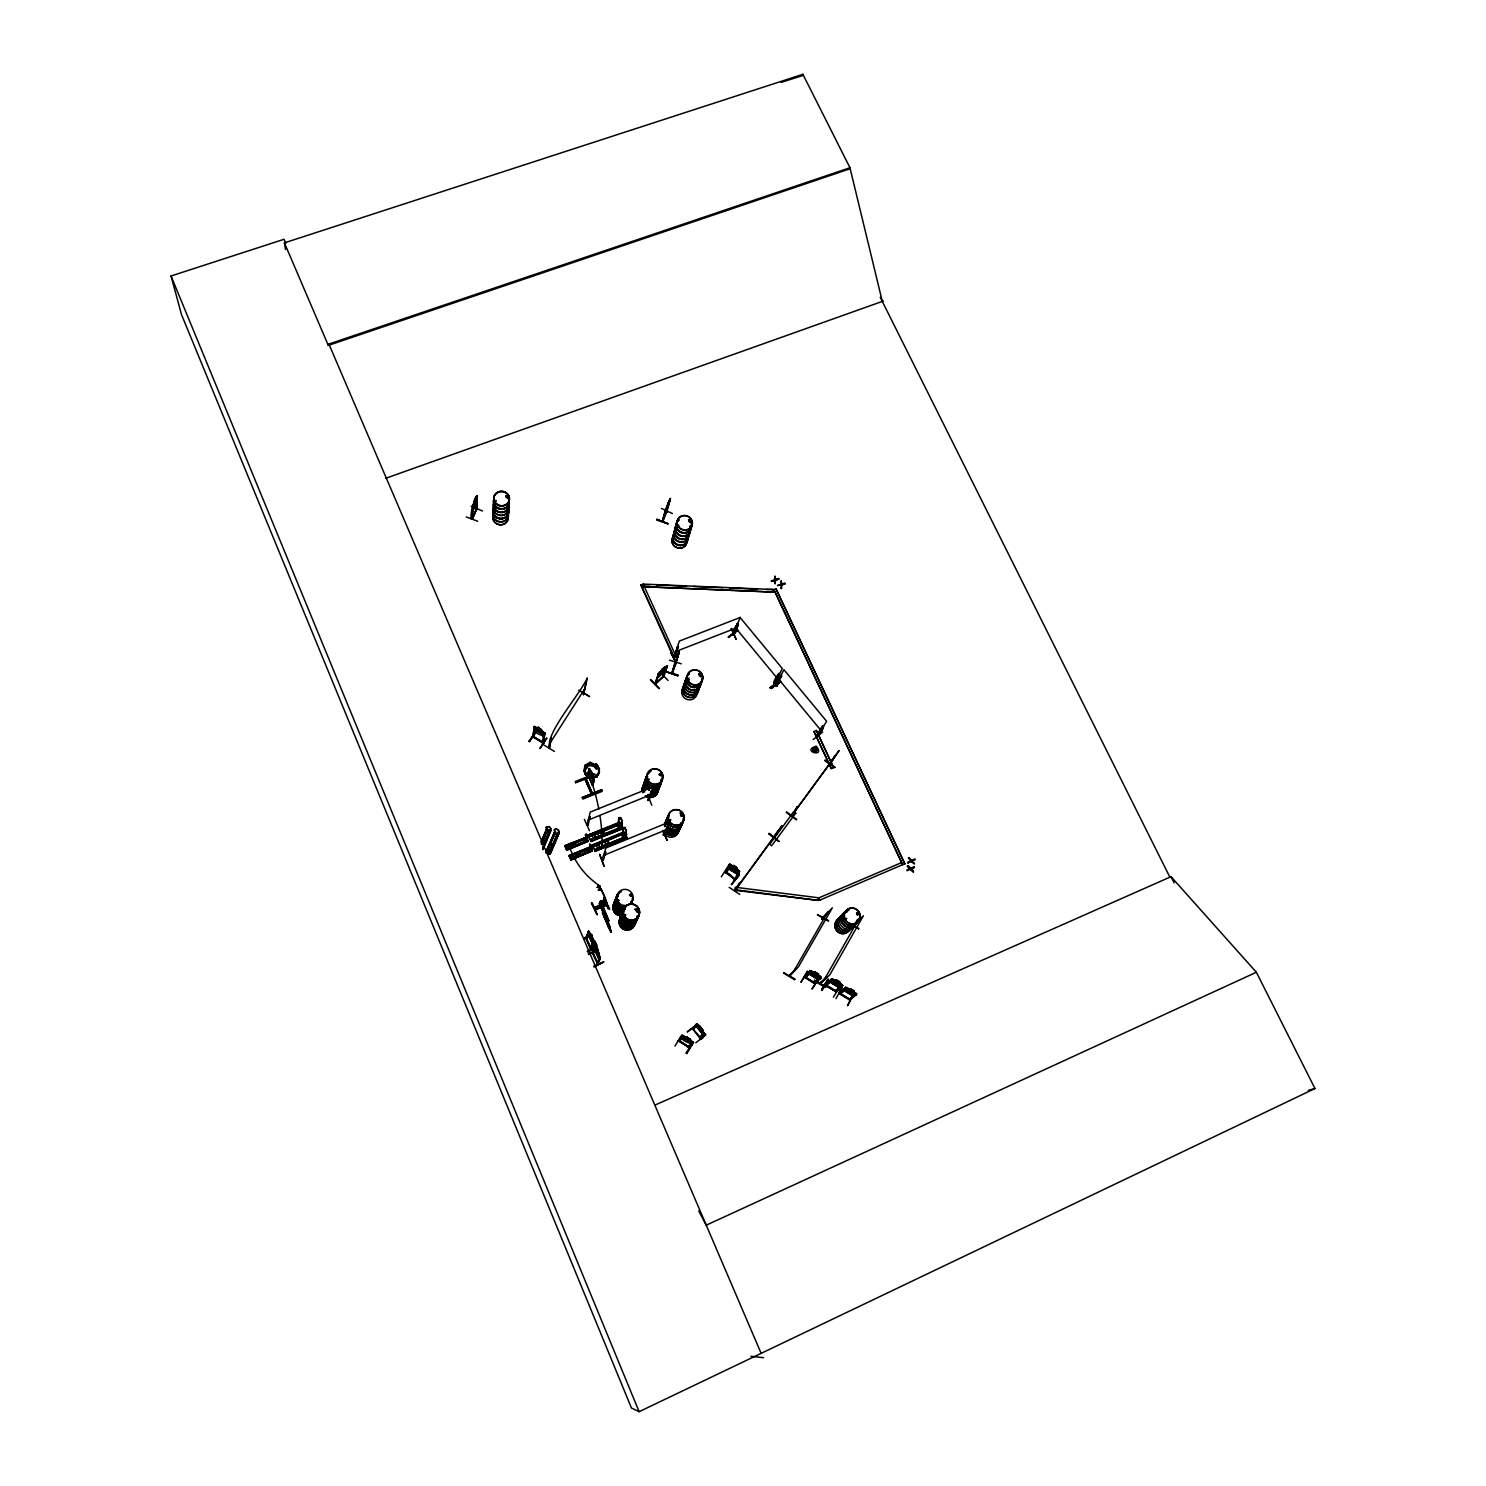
<?xml version="1.0" encoding="UTF-8"?>
<svg xmlns="http://www.w3.org/2000/svg" width="1486" height="1486" viewBox="0 0 1486 1486"><rect width="100%" height="100%" fill="white"/><g stroke="black" fill="none" stroke-linecap="round" stroke-linejoin="round"><path stroke-width="1.5" d="M620.442 825.399L621.111 823.523L620.888 825.194M507.71 496.621L507.116 497.569L506.243 496.398A7.82 7.226 6.8 0 1 507.618 497.736L507.71 497.661M507.71 496.25L507.766 497.773M812.879 750.189L813.436 748.164L816.185 747.347L817.077 750.393L814.421 751.767L812.879 750.189L816.185 747.347L813.436 748.164M816.613 747.607L816.52 751.322M495.377 510.515L494.652 511.277M495.451 510.682L494.485 510.943M495.284 500.448L496.083 500.652M850.326 999.484L849.082 998.759L849.843 999.781M625.216 834.965L626.906 838.513L595.18 851.404M849.119 999.019L839.237 992.889M840.24 993.8L839.014 993.075L850.122 999.298M834.946 991.051L841.299 985.441L842.302 986.054C841.968 991.571 832.03 991.794 836.599 991.125M835.355 991.051L825.101 985.255L836.209 991.533M643.159 586.338L643.178 584.091L773.259 589.496L773.129 592.06L643.066 586.691L773.129 592.06M466.288 516.905L477.693 521.252M471.155 506.132L482.467 511.017M472.418 519.097L472.734 505.946L476.932 496.287L476.616 509.902L477.34 495.544L477.043 508.899M476.616 508.212C464.709 542.501 476.077 481.668 472.139 517.667M472.678 506.039L475.929 496.993L474.331 500.485M474.331 502.454L474.275 505.296L476.244 497.847L475.186 501.804L476.207 501.228L473.458 507.32L475.687 499.092M476.542 500.336L473.477 507.042L474.647 500.095M476.616 497.476L475.836 498.702L475.799 496.937M475.836 498.702L475.929 496.993M587.899 840.482L588.066 841.466L566.798 850.122L587.899 840.482L566.277 848.877L566.779 850.085L587.954 841.169L586.283 837.268L586.673 838.345L565.237 846.537L587.026 837.993L587.36 838.94L587.341 836.116M587.026 837.993L587.379 839.701M587.527 839.163L587.416 836.395M590.165 844.271L589.31 848.153L590.425 850.716C592.988 846.964 589.942 849.175 590.444 849.249M589.626 843.955L590.592 850.642M813.882 983.156L815.535 983.212L804.52 976.581L814.978 983.769L820.922 978.011L819.919 977.379L814.365 982.803M810.539 970.655L804.186 976.989L805.598 977.565M822.965 918.329L821.981 919.035L822.798 917.735M821.145 982.432C836.135 968.11 815.052 987.131 820.996 982.803M790.366 975.076L795.642 969.355L789.512 975.28M689.485 1047.389L678.861 1040.274M693.145 1042.856L692.142 1042.225L688.018 1047.073L689.077 1047.797L678.248 1040.962L682.371 1035.352L683.801 1036.151M678.359 1041.054L679.734 1040.85M593.378 953.993C591.577 955.777 592.747 945.839 595.477 947.994L593.36 953.566M597.521 963.467L597.502 964.748L599.675 957.597L597.651 963.244M595.31 946.415L592.803 952.86L598.022 964.061M585.893 938.056L590.926 949.461M591.595 948.997C589.106 948.811 593.936 937.034 595.57 947.529L596.592 945.096M591.93 784.497L593.787 778.998L593.007 785.295L592.394 784.181A112.695 62.356 74.8 0 1 598.802 809.164M587.527 774.132L592.487 785.5L593.378 779.166M679.325 651.407L671.951 672.768M674.885 662.737L675.944 662.422M675.591 662.496L672.322 673.399M622.318 824.284L622.244 825.417L621.055 824.377M778.943 578.946L775.376 580.357L778.943 578.946L775.358 579.614L774.875 576.011L774.54 579.8L771.104 580.97L774.559 580.562L771.847 581.509M785.295 583.552L781.729 584.964L785.295 583.552L781.71 584.221L781.227 580.599L780.893 584.407L777.457 585.577L781.004 584.927L781.487 588.493L780.689 587.917M621.872 823.578L621.575 822.631C623.005 821.386 620.554 815.925 619.885 818.767L619.142 817.709M621.259 824.841L621.984 825.51L622.132 820.959M774.652 580.32L775.135 583.887L775.469 580.134M781.487 588.493L781.822 584.741M625.402 833.293L625.885 835.875L625.402 833.293L625.16 834.946M625.587 834.203L626.553 835.262L626.646 834.148M533.233 736.146L533.623 737.13M534.068 736.982C560.501 751.786 525.951 734.455 533.976 736.61M664.688 834.408L663.35 835.262L664.502 834.835M586.97 825.269L590.276 812.08L653.821 786.391L647.877 800.1L649.326 799.709M602.09 859.632C604.04 859.595 602.926 860.134 602.294 859.41M734.623 890.281L818.303 900.423L818.693 897.804L735.254 887.253L734.976 890.708L735.514 889.092M587.044 824.99L588.345 824.451L586.989 824.656M585.335 774.373L584.314 770.454L585.484 767.017M913.426 871.948L910.435 869.347L913.426 871.948L911.122 868.994L913.537 871.019M913.909 867.861L914.169 866.747L911.122 868.994M914.354 864.072L911.364 861.471L914.466 863.143M915.116 858.871L911.457 860.468L908.503 857.924L911.457 860.468M906.962 870.777L910.565 869.199M907.705 865.632L909.952 868.548L907.444 866.71C906.831 862.549 914.912 873.378 907.556 865.781M911.512 861.323L907.909 862.902L910.899 860.673L908.652 857.775M910.899 860.673L908.503 857.924M908.169 861.769L907.909 862.902M528.849 741.291L536.26 731.298M535.703 731.131L529.387 741.458M738.598 871.613L739.285 872.672L738.598 871.613C731.335 886.009 737.037 876.09 725.112 872.096M532.694 736.74L534.254 727.323L535.22 727.936L533.883 737.483L535.22 727.936M543.077 736.573C547.052 736.907 535.387 733.694 534.886 731.484L534.31 726.431L544.953 733.1L543.337 743.409L542.241 742.498M533.195 736.48L534.421 726.524L544.953 733.1M585.465 767.147L588.233 764.807L593.731 764.993L597.019 768.318L596.313 768.931M538.173 727.211L537.672 730.871L540.978 732.932L541.275 730.815M538.749 727.769L540.885 729.106M585.503 834.76L586.171 840.89L587.379 838.494L586.394 839.311M585.651 835.299L586.338 840.835L587.23 838.94L586.097 839.218M541.424 729.403L542.743 734.028L537.542 731.762L535.907 729.756L536.186 727.638L538.025 728.363M537.913 728.251L538.062 727.1L541.461 730.462M829.448 763.878L828.909 764.64M540.031 748.312L546.885 737.948L540.124 748.182M542.297 742.907L543.857 733.322L544.823 733.935L543.857 733.322M791.685 815.201L797.443 806.601L792.54 814.885M544.823 733.044L543.152 743.427L533.14 736.127M543.672 744.857L554.427 751.452M549.393 746.808L548.928 748.015L550.99 738.096L549.95 747.477M583.849 693.145L583.496 694.742L587.36 677.95C578.797 696.005 546.439 732.078 549.43 747.031M541.963 840.24L545.919 841.782M817.616 735.997C814.978 734.604 823.225 732.617 823.504 726.654L822.464 726.041L816.966 735.18M662.756 521.289L662.849 519.97M670.558 498.367L666.601 512.521L666.75 510.775M546.086 831.231L549.43 832.569M541.851 841.856C550.34 816.798 547.684 832.959 541.554 844.178M546.235 827.628L548.947 826.495L550.953 828.835M585.001 765.271L583.868 771.308L587.397 776.584L593.397 778.014L598.356 774.782L599.471 768.801L596.257 763.767M545.028 843.955L541.071 842.302L547.034 828.854M595.905 763.767L598.951 768.764L598.356 774.745M774.466 683.894C770.417 682.557 787.58 660.973 773.704 683.634L774.949 683.541L773.76 683.114M776.509 684.842L777.122 686.142L776.491 684.73M547.962 829.727L549.281 829.652M619.885 818.767L618.752 817.69L618.157 824.061L619.829 827.888L621.111 824.47M550.619 830.637L549.541 830.284L543.393 844.902M546.922 850.364L550.897 851.887M621.742 824.47L620.071 827.776L618.399 823.968L619.142 817.467M547.517 848.933L551.492 850.456M548.408 846.816L552.383 848.339M702.785 1034.516C695.894 1044.677 702.897 1030.114 704.847 1033.922C701.113 1044.045 698.086 1035.166 701.113 1038.454M701.058 1038.157L692.755 1028.721M549.207 844.921L553.182 846.463M550.099 842.803L554.074 844.345M732.691 634.819C732.301 631.383 735.849 636.992 733.452 633.928M734.233 634.894L733.341 634.039M696.618 1023.78L697.658 1024.671L696.73 1023.687L692.569 1028.795L700.352 1038.788M554.222 833.795L557.566 835.132M555.021 831.807L546.254 852.685L555.745 832.086M623.321 829.337L622.43 833.813L624.101 837.64L626.089 834.426L624.343 837.547L622.671 833.72L623.451 827.312L623.581 829.244M554.111 829.745L555.82 828.798L554.408 830.21M584.017 690.321L583.571 694.631L585.744 683.783M558.216 830.785L559.293 832.011L558.272 829.69M549.764 854.06L559.033 833.386L550.266 854.264L548.891 853.707L557.64 832.829M471.861 519.004L476.597 508.639M578.704 690.154L589.478 696.395M476.783 502.417L472.938 510.497L477.229 499.667M815.535 751.823L816.613 747.792L817.077 750.393M856.512 913.258L857.459 914.967L858.722 913.537M858.388 913.37L858.332 914.614L856.716 914.41M845.423 918.757L846.76 918.385M567.206 845.032L568.878 848.822M566.705 849.769L565.051 845.85L566.705 849.769L588.029 840.779M591.595 794.044L584.964 779.11L591.484 794.063L592.412 793.71L585.948 778.441L584.871 779.166L586.153 778.404M586.004 778.683L592.394 793.747L588.995 786.205M588.512 774.67L589.273 768.689L587.546 773.983M592.394 785.128L588.437 775.135M589.273 768.689L588.159 774.169M570.327 848.227L568.655 844.382A102.404 88.807 -34.9 0 0 600.084 886.102L597.168 887.458L600.084 886.102M587.917 775.19L589.589 768.503L594.121 778.293L593.861 782.695L588.902 771.345M591.149 848.302L569.342 856.085L571.051 859.985L592.208 850.902L591.725 849.936L570.513 858.722L571.051 859.967L592.06 850.679M572.723 842.785L574.395 846.574M596.518 776.881L598.932 771.717L597.168 766.014M597.539 765.661L590.091 762.244M591.744 772.051L592.951 774.225M571.441 854.859L573.113 858.667M574.878 841.912L576.568 845.701M590.611 846.741L592.19 850.921L570.494 858.685L570.94 859.614L569.119 855.527L590.611 846.741L569.361 856.122M572.89 854.283L574.562 858.072M656.589 519.951L668.068 523.908L656.886 519.153M640.912 585.261L643.178 584.091L675.926 656.255L673.622 657.425L640.912 585.261L649.939 584.722M680.477 815.108L681.554 814.105L682.947 815.108M681.201 814.477L681.628 816.074M681.424 815.963C684.563 814.588 680.662 818.136 680.569 815.09M636.305 910.361L637.717 909.525L637.977 910.658M699.182 674.96L700.445 674.477L700.835 675.87M699.293 675.796L700.5 676.594L701.466 675.536M670.706 820.291L669.703 819.975L670.613 819.622M592.505 784.311L593.787 778.998M661.289 774.262L659.71 774.949M661.289 774.485L661.159 775.432M661.549 774.949L660.471 773.742A8.024 7.746 19.3 0 1 661.549 775.525M688.241 679.808L689.244 679.771M688.371 680.086L689.17 679.566M636.9 910.695L636.175 909.488M617.972 900.126L618.548 899.884M649.363 779.37L648.88 778.868M619.29 900.423L618.027 900.479M659.561 774.262L659.227 774.002M625.402 914.93L624.343 914.8L625.476 915.376M629.785 894.832L630.974 895.984L631.141 894.479M576.958 852.611L578.648 856.4M665.784 508.509L662.254 521.567L666.49 511.277M575.714 782.565L588.679 777.68M662.96 521.122L666.1 508.546L662.533 520.583M667.678 505.147L667.177 508.082M666.155 512.354L670.13 499.352M666.304 511.816L669.759 500.225L669.164 501.432M689.132 520.676L689.653 521.586L688.965 520.249M690.637 520.546L690.043 521.642M579.131 851.738L580.803 855.527M678.155 525.357L678.972 525.282M601.254 832.643L602.48 831.361L603.948 832.29M587.341 825.009L588.27 824.73M578.333 854.784L579.856 854.116L578.518 853.187M584.128 838.141L585.874 841.652M574.079 844.94C572.76 841.355 577.905 845.274 574.098 844.902M668.124 523.666L656.775 519.487M588.196 824.879L590.053 816.538M585.335 834.835L586.376 834.11L586.951 835.522M672.434 513.562L661.456 508.453M565.442 847.039L564.884 845.72L586.487 837.231L565.46 847.039L586.673 838.308M589.459 830.637L584.37 819.362M679.046 652.373L679.195 651.37M591.539 834.036L594.066 839.701M285.479 249.555L284.42 242.868L802.886 74.3L802.533 75.6L781.209 82.38M681.294 663.778L669.48 660.174M601.663 790.05L602.22 791.314L582.828 799.059L582.363 797.462L601.774 789.698L582.419 797.592M588.363 847.949L590.035 851.794M590.834 841.02L622.615 828.761L620.164 822.835M674.83 666.044L679.139 652.224L674.867 666.062L676.241 662.737L671.133 652.001M569.435 856.27L591.892 848.469M591.744 848.562L591.094 845.088M592.635 845.59L624.213 832.234M591.595 849.063L591.279 847.8M677.839 675.814L666.1 671.839M596.908 831.863L599.434 837.51M677.857 675.777L666.137 671.709L678.099 675.015M678.861 652.243L678.786 653.431M595.069 774.856L594.604 773.853L575.212 781.562L575.769 782.806M595.793 843.844L598.319 849.509M676.409 660.806L676.724 659.84M664.353 834.835L667.548 826.662L663.406 834.315M663.22 834.76L664.502 833.999M505.816 496.695L507.488 495.822M599.768 830.693L602.294 836.339M676.65 660.063L676 662.645M595.087 850.828L626.851 838.438M647.877 800.1L651.927 791.481L649.196 799.765M735.719 625.94L732.449 634.838L740.344 617.414L679.343 641.098L673.827 657.629L674.867 657.276L678.118 646.633L673.622 657.425L675.926 656.255M674.941 657.239L673.771 656.812L675.164 656.868M602.982 829.392L605.508 835.039M603.353 859.874L602.146 859.855L605.898 847.967L669.592 821.888L664.093 834.259M601.161 841.633L603.688 847.299M650.441 679.919L659.152 688.575L650.608 679.641M676.594 660.657L677.133 658.409M604.059 866.097L599.601 854.19L604.022 866.134M604.022 840.482L606.567 846.147M677.059 658.632L678.006 656.069M853.54 925.834L852.667 926.967L859.131 919.407L852.89 925.648L858.759 928.787L853.168 925.314L852.24 926.558L859.131 919.407M601.756 790.106L582.271 797.796M654.824 683.764L655.92 683.523L658.707 673.399L654.732 684.024L663.462 676.056M663.833 676.13L655.047 684.322L658.707 673.399M819.993 983.379L820.588 982.246M657.629 676.892L658.632 673.641M659.505 671.635L668.031 680.458M607.235 839.163L609.78 844.828M822.501 917.902L822.427 919.147L828.761 911.81L822.26 918.552M660.174 675.461L662.124 669.313M662.552 669.09L666.954 666.434L662.867 677.152L663.573 675.684M603.409 859.911L605.526 852.072L602.332 860.078M605.526 852.072L603.019 859.335M662.997 672.954L665.004 666.694L661.939 669.276M662.775 676.241L663.926 672.805M616.95 824.136L619.068 828.965M591.539 903.172L597.186 914.652L591.484 903.209M620.126 818.656L620.535 817.541L621.259 818.545M674.96 657.183L678.118 646.633M667.418 505.296L669.406 500.578L666.025 509.939L667.418 505.314M668.459 505.054L669.369 502.361L665.004 512.651M674.997 662.329L671.876 673.232M678.452 652.131L675.183 663.48M678.155 654.899L679.381 651.351L672.545 673.065M621.111 823.523L621.315 826.235L620.832 823.634M594.419 907.983L606.139 903.042M676.241 662.886L670.632 652.224L676.186 662.867M617.972 823.913L588.345 835.262L590.815 841.113L622.411 827.256L594.641 838.698M594.939 909.451L606.845 904.677M622.411 827.256L622.262 827.943M585.93 938.186L588.512 931.666L586.283 939.003L590.555 948.644M621.222 833.887L623.358 838.736M593.174 944.817L588.233 935.233L588.735 931.016L586.413 937.833L591.447 949.387L593.898 942.811L588.605 931.072M586.357 938.985L586.673 937.685M588.085 931.852L586.431 938.762M624.194 828.612L624.882 827.405L626.275 831.25M624.436 828.519L624.807 827.479M882.294 301.417L849.955 167.732L802.886 74.3M599.842 903.581L599.842 904.918L600.79 902.411M608.703 920.763L600.195 901.5M600.957 902.169L599.88 904.287M601.18 902.076L602.424 901.222L602.963 902.596L601.626 903.154M601.291 906.516C603.13 897.785 603.297 907.965 599.935 905.977C606.511 892.882 602.462 905.104 599.75 906.2L601.198 901.816M597.112 914.652L592.152 902.819M599.861 906.144L601.291 902.021M601.681 901.278L602.592 902.448M590.555 934.675L592.543 937.852L592.468 942.124L589.812 937.109L589.645 933.115L590.592 934.824M590.871 934.062L590.016 936.514L591.614 940.174L592.078 938.558M602.369 901.575L600.938 905.698M600.4 907.036L601.83 902.912L600.808 901.073M604.059 897.878L609.669 909.451L604.003 897.897M625.587 835.986L625.123 833.405M603.78 899.476L605.378 902.262L604.263 899.067M591.818 934.657L583.887 938M596.796 849.36L626.702 837.027L626.739 838.067L595.069 851.032L626.553 837.417L626.015 836.488L596.518 848.729M626.702 837.027L626.535 837.714M605.043 902.411L603.91 899.104M667.994 505.946L669.034 503.03M596.945 950.018L599.081 953.176L598.115 955.405L592.357 942.495L592.821 938.52L593.471 939.579M592.171 940.341L592.951 938.465M608.591 927.524L602.387 913.017L603.186 911.085L609.483 925.184L611.043 932.093L609.111 928.546M603.948 917.159L603.242 911.234M591.001 947.975L593.155 942.31M606.845 904.491L595.013 909.599M590.982 949.554L592.728 942.495M593.694 942.756L592.97 944.743L587.917 933.134M594.604 942.217L593.657 940.489L593.787 944.446L596.425 949.498L596.666 945.207L594.827 941.307L596.982 952.322L595.514 950.576L598.505 957.393L597.688 953.938L599.007 955.368L593.954 943.833L594.883 941.455M595.013 941.4L594.066 940.917M649.308 799.784L648.082 799.691M649.215 800.081L648.045 800.49L650.887 791.927M666.044 508.639L670.167 499.036M597.948 964.08L592.84 952.526M595.254 946.266L594.753 950.464M592.803 954.086L594.586 947.102M606.009 918.682L608.87 926.688L599.527 903.488M651.797 805.282L648.026 795.772M597.409 949.368L596.295 951.709M608.61 920.967L600.233 901.296L599.322 903.748L607.885 922.88M597.038 952.062L597.539 948.644L592.895 938.316M597.985 950.167L597.093 952.192L597.372 948.662M593.341 777.215L597.929 774.206M598.524 950.148L588.512 954.346M667.808 504.646L666.23 509.661L668.31 504.738M598.672 952.526L597.558 950.408M609.799 926.762L610.987 931.945M608.443 927.505L609.279 928.639L609.929 926.725M609.279 928.639L604.672 915.562L606.158 918.274M597.465 963.392L599.675 957.597M599.471 959.975L600.233 958.061M597.855 964.451L600.418 958.117L595.96 947.399M737.539 630.101L728.159 637.141L737.576 630.12M732.394 634.782L737.558 623.526L736.722 624.306M732.654 634.763L733.582 634.113M738.449 624.51L733.861 635.284L737.632 626.516M818.043 735.737L817.17 734.846M593.75 966.364L603.706 961.981L593.824 966.513M731.093 628.504L736.239 639.277M543.356 847.317L550.377 830.191M542.743 849.472L550.674 830.321M542.984 849.62L550.804 830.785M545.715 852.462L554.798 831.621L547.071 853.001M545.789 852.481L554.854 831.287M555.56 831.919L546.476 852.76M558.42 829.931L556.414 829.002M559.015 833.386L557.974 832.903L548.947 853.744M558.495 832.754L549.504 853.967L558.81 832.866M541.164 841.578L546.718 828.724M547.368 827.145L545.938 827.163M541.313 844.029L547.442 829.374L546.402 829.039M542.78 847.039L550.619 830.655M543.096 847.224L549.839 830.358M550.619 828.371L550.823 829.485M669.74 499.203L667.641 504.664L668.589 502.621M667.103 511.184L662.682 521.605L663.239 520.137M663.555 835.169L667.734 827.07M775.358 579.614L778.2 578.407M773.259 589.496L766.274 589.552M901.686 862.697L773.853 589.515L902.671 864.796M775.971 588.697L904.844 863.868L775.971 588.697L773.704 589.849M662.737 830.618L667.047 840.184L662.83 830.525M781.71 584.221L784.552 583.014M773.556 838.587L774.187 837.528M773.965 838.085L773.352 838.791M549.356 831.696L550.452 829.281M472.362 519.078L477.006 508.361M474.628 500.596L476.802 496.231M472.511 506.986L472.957 506.02M814.421 751.767L816.353 748.015M557.491 834.259L558.996 832.049M779.741 681.164L769.989 687.869L779.333 680.718M771.494 688.575L780.67 681.498M776.546 686.272L775.933 685.343L783.921 669.684L826.643 721.304L817.467 735.867M777.308 685.789C776.045 688.501 782.583 672.359 781.617 676.594M856.642 912.998L856.883 914.02M857.088 912.961L857.348 914.447M828.408 921.097L817.374 914.707L828.668 920.614M778.534 830.08L773.11 838.271M852.147 996.084L847.54 1005.743L852.592 996.512M855.23 993.855L856.029 994.84L855.23 993.855L848.822 999.576M842.005 987.614L835.968 998.666M842.302 986.054L835.132 991.236M842.766 985.497L831.733 978.791L829.69 980.741L830.395 982.079L838.791 987.336L842.766 985.497L831.64 978.94L825.306 985.385M856.029 994.84L849.825 1000.097L838.921 993.521C845.553 985.627 850.196 987.057 839.924 994.115L846.24 988.506M839.349 983.026C841.615 982.599 836.507 978.717 835.596 980.927L833.646 980.073L832.29 981.262L836.952 984.995L839.386 985.552L840.797 984.326L836.395 980.184L840.092 982.395M833.386 997.162L839.943 986.444M841.856 984.549L833.256 979.423L841.782 984.679M821.145 982.58L820.328 983.732L829.782 974.853L863.403 915.747L853.261 925.871M826.346 976.989L826.179 978.215L826.736 977.212M828.371 979.385L821.517 990.122L828.278 979.515M821.572 990.14L827.739 979.163M822.13 990.493L828.204 979.423M825.622 987.001L814.588 980.314L825.789 986.797M858.629 928.899L853.466 925.054M831.083 979.887L832.309 980.11L825.213 985.255L835.912 991.701M842.636 985.422L838.791 987.336L829.857 980.76L830.303 982.246L838.81 987.354L840.76 987.261L838.736 987.261M853.28 991.478L854.06 990.828L849.602 989.267M838.81 993.447L845.683 987.466L847.224 987.818L855.732 993.131L845.645 987.261L843.546 989.137L844.048 990.549L852.63 995.731L856.716 993.911L849.992 999.799M635.785 909.432L637.104 908.708A8.303 8.192 23.5 0 1 635.804 920.317A8.192 8.08 23.5 0 1 624.194 918.905A8.192 8.08 23.5 0 1 625.532 907.537M631.086 896.411L631.513 894.516M789.382 975.652L790.515 974.705L789.828 975.875M822.055 918.924L822.705 917.679M795.251 969.132L795.066 970.377L795.642 969.355M794.694 979.794L783.661 973.144M823.876 980.351L857.032 922.1M659.728 773.853L659.413 775.209M792.967 972.55L826.476 914.336M699.665 674.793L700.705 676.056M817.56 979.311L819.455 979.237L817.56 979.311L809.071 973.999L808.57 972.42L810.427 970.581L820.458 976.469M818.545 978.141L811.988 989.082L819.027 978.605M814.142 983.063L819.919 977.379M820.922 978.011L819.696 977.751M690.024 520.119L689.838 521.642M721.304 876.796L729.663 864.053L731.001 864.796M728.679 866.877L729.663 864.053M783.902 972.736L795.14 979.107M809.071 973.999L808.7 972.494M810.836 972.197L810.056 971.194L810.836 972.197L805.282 977.695M811.895 971.25L820.309 976.562M814.254 972.736L815.015 971.918L818.675 974.222L817.969 974.909M814.272 980.909L825.362 987.466M726.06 872.728L724.815 872.319L729.775 864.146M725.484 871.595L735.124 879.118M825.752 986.871L814.588 980.37M725.614 872.932C728.623 871.762 729.775 862.623 730.053 865.836M730.313 865.484L725.837 873.025L726.19 872.133M814.031 731.595L831.25 768.541L814.031 731.595L816.371 730.443L833.59 767.389L831.25 768.541M733.898 865.484L732.189 868.307L735.347 870.666L737.223 867.917L733.805 865.372L733.192 866.375L731.484 865.409L730.48 867.062L731.762 869.013L737.056 871.929L738.078 870.294L736.684 868.79M816.371 730.443L833.423 767.649M734.381 866.059L736.424 867.583M690.173 1039.327L686.718 1037.135L683.486 1037.674L690.6 1042.169L691.473 1041.11L690.396 1039.253L686.681 1036.912M692.067 1043.766C689.002 1043.358 678.396 1039.383 682.371 1035.352M692.142 1042.225L692.903 1043.246L688.947 1047.741M685.975 1053.147L693.368 1042.41L683.764 1036.095L693.442 1042.355L686.588 1053.537L692.847 1041.927M686.588 1053.518L693.368 1042.392L691.993 1043.896M813.213 739.508L822.668 732.078M681.907 1036.299L683.17 1036.559L681.907 1036.299L678.322 1040.924M683.17 1036.559L679.604 1040.999M681.907 1038.361L681.164 1036.894L682.093 1038.287M821.721 727.527L816.928 735.05M589.385 696.655L582.568 691.919M739.787 894.461L729.199 887.346M739.378 874.975L731.446 884.523L739.378 874.994M551.38 738.319L550.396 739.044M738.245 873.991L739.768 871.558C739.229 868.586 737.855 878.765 734.716 879.656M506.336 496.584L506.132 496.157A7.932 7.337 6.8 0 1 508.082 505.909A7.932 7.337 6.8 0 1 497.736 508.268A7.932 7.337 6.8 0 1 494.095 498.869M496.12 501.209L495.117 501.525M550.191 742.833L585.335 687.851M768.726 833.962L778.943 841.392L769.135 833.423M739.694 882.61L734.548 890.448L735.663 889.761M735.329 890.337L781.989 825.64L773.222 838.903M786.577 811.932L796.682 819.418M824.637 760.535L834.835 767.686M664.799 671.078L666.415 669.016L658.038 677.17M793.821 811.616L795.623 813.306L793.821 811.616L769.655 844.345L771.624 845.794L795.79 813.065M791.852 815.74L839.107 750.486L829.318 765.253M828.724 765.123L835.169 755.575L829.077 765.364L830.061 764.008M529.387 741.663L536.242 731.502L529.239 741.533M533.827 729.607L534.96 731.372M650.496 679.864L659.227 688.538M796.385 819.808L786.243 812.378M778.943 841.392L769.116 833.442M772.943 838.531L773.835 837.268M797.443 806.601L797.146 807.752L797.796 806.861M791.592 815.238L792.837 814.365M835.169 755.575L834.891 756.708M731.446 884.523L738.895 874.437M737.65 886.492L776.937 833.349M795.084 810.873L833.237 759.235M730.982 864.741L738.932 870.629M728.809 868.27L736.833 874.047C740.957 875.05 728.976 870.573 728.809 868.27L728.251 866.431M589.422 777.977L596.908 777.104L599.527 771.624L597.558 765.494M589.663 778.2L596.945 776.974M674.96 1046.051L681.721 1035.055M813.436 751.173L815.925 747.588L812.879 749.093M695.448 1025.47L696.823 1023.817L704.773 1034.07M686.792 1037.024L685.325 1038.825L688.761 1040.999L690.247 1039.197M693.312 1029.668L697.138 1024.931L696.748 1023.705M700.185 1026.455L697.25 1023.891L687.182 1031.971L696.08 1025.674M661.549 670.502L658.539 673.715M702.841 1029.761L701.058 1031.618L697.361 1027.16L699.72 1028.758C696.21 1019.359 704.568 1039.94 700.835 1030.169L703.119 1031.73L698.327 1028.368L700.11 1026.324L702.711 1029.854L702.395 1033.327L697.175 1026.715L698.067 1025.619L699.59 1027.142M689.43 1047.221L678.545 1040.479M689.374 1047.314L693.442 1042.355M818.507 898.008L819.529 900.256L818.507 898.008L901.63 862.586M695.764 1042.819L705.961 1034.85M818.303 900.423L735.013 889.687M700.538 1038.807L704.791 1033.866M821.999 918.757L828.371 911.587M661.734 670.558L659.394 674.588L663.313 671.765L665.839 667.158L664.502 667.846M789.772 975.893L798.372 966.922L832.346 907.853L822.594 917.958M637.921 910.584L636.491 911.067L635.804 909.729M629.562 894.498L631.346 894.256M629.953 894.795L631.197 894.795M669.48 819.622L670.465 819.492M603.799 833.572L602.852 834.185M805.096 977.732L811.059 971.825M801.177 982.097L807.511 971.417M543.374 841.057L542.929 842.766M544.08 842.766L543.374 841.113M815.127 972.03L812.879 974.222L816.26 976.339L817.579 975.076M818.526 974.166L817.746 974.965L819.399 976.228L818.08 977.472L815.703 976.878L811.059 973.07L812.359 971.807L814.421 972.717M819.269 979.274L821.219 977.361M819.38 979.348L821.349 977.435L820.365 976.451M586.153 834.203L587.081 835.875M659.004 673.697L657.889 674.124M655.27 684.21L663.87 676M826.16 985.868L832.309 980.11M659.617 672.415L666.582 666.192M660.88 673.251L663.629 670.78M658.057 677.375L665.022 671.133M838.94 983.23L837.547 984.438L834.11 982.413L835.504 981.169M836.488 980.277L833.665 980.017M836.748 980.946L838.958 982.283M843.732 989.1L845.757 987.354M850.475 988.71L848.004 990.79L851.441 992.852L852.89 991.645M850.958 989.174L853.168 990.512M853.911 990.79L853.075 991.552L854.729 992.759L853.28 993.967L846.184 989.676L847.596 988.469L849.695 989.36M854.413 995.713L856.568 993.874M703.992 1032.659L702.228 1030.244M704.847 1033.922L703.751 1033.272M703.454 1035.612L695.467 1025.284M823.504 726.654L822.464 726.041M816.854 734.938L818.136 735.18M769.989 687.869L779.481 680.588M780.856 681.442L770.974 688.278L780.763 681.647M737.743 623.656L738.115 624.77M728.493 637.494L738.04 630.38M641.005 584.927L673.975 656.738M846.258 919.258L846.166 918.961M585.874 765.884L590.388 763.172L597.186 766.163M585.001 765.29L590.165 762.281M578.537 853.131L578.017 854.394M607.811 843.621L606.084 843.621M603.539 833.832L601.83 833.832M660.694 775.172L661.233 774.039M599.898 903.525L600.771 901.055L609.037 920.8M666.452 666.285L667.493 665.691L663.963 675.907M285.851 243.518L284.049 239.283L171.039 275.987L181.496 314.549L631.457 1408.022L639.129 1411.7L1314.961 1088.514L1256.376 972.253L1171.024 876.666L1169.872 877.167L880.232 297.293M591.669 793.728L592.691 793.357M698.736 1210.979L706.259 1225.188L1256.376 972.253M1169.798 877.019L1170.949 876.517L1174.126 882.87M655.623 1104.804L1171.024 876.666M814.421 747.662L816.353 747.365M597.892 964.395L592.412 952.99M594.029 967.014L603.706 961.999M587.397 951.207L595.292 947.789M587.416 951.449L595.477 947.994M587.62 951.95L595.514 948.495M594.827 950.334L598.839 959.547M588.289 953.863L598.226 949.665L588.586 954.514M598.672 953.956L598.969 957.374L596.295 952.322L596.165 948.384L597.112 950.111M589.44 932.131L593.898 942.811M590.815 933.914L592.412 937.907M584.109 938.465L592.115 935.121L584.165 938.65M593.211 943.573L593.378 942.551L594.827 944.279L594.029 940.917M819.529 900.256L905.048 863.645M596.666 945.207L594.827 941.307M667.047 840.184L664.223 832.309M609.65 927.413L599.434 903.711M609.353 928.193L611.173 932.038M604.635 852.927L605.712 852.481M607.05 905.141L595.217 910.026M605.954 902.615L594.14 907.537M589.162 817.374L590.239 816.947M651.054 792.317L652.113 791.889M831.436 768.281L833.59 767.389M910.509 868.344L914.169 866.747M594.846 850.568L592.32 844.847L623.971 831.881M594.753 844.735L622.188 833.516M622.671 833.72L594.902 845.07L622.355 833.906M569.695 856.865L569.119 855.546L590.741 847.039M622.578 834.222L593.174 846.834M569.472 856.382L590.834 847.856M591.391 847.354L591.038 848.822M570.791 859.391L592.282 850.605M570.828 859.484L592.208 850.902M626.052 836.581L594.381 849.546M594.902 850.716L626.888 837.472M603.539 855.434L666.248 829.708M617.916 823.764L588.085 835.113L619.699 822.148M619.941 822.482L588.085 835.113M564.884 845.683L586.487 837.231M588.865 836.915L618.399 823.968M618.306 824.47L588.586 836.246M618.399 824.879L590.982 836.061L618.473 825.027M620.628 825.287L620.888 824.377M816.167 746.232C800.49 750.876 825.975 758.436 816.427 746.362M592.264 838.921L619.625 827.591M622.132 827.646L590.109 839.683M594.697 838.81L622.281 827.665M590.648 840.909L622.615 827.702M622.578 828.686L590.964 841.652M588.177 820.086L650.738 794.731M907.073 869.793L909.952 868.548M911.271 868.846L914.057 867.731M912.07 861.118L914.986 859.855M589.738 769.748L588.865 768.856M673.771 657.202L674.718 656.775M733.285 633.946L732.542 634.411M736.072 639.5L731.576 628.485M575.695 782.546L588.772 777.271M678.303 647.004L677.096 647.042M675.963 651.444L736.053 628.039M385.617 478.325L883.427 301.008M825.696 984.661L835.299 990.53M849.546 168.94L328.034 345.495L327.886 344.399L849.955 167.732M814.922 983.788L804.298 977.119M1308.256 1090.352L1314.961 1088.514M624.77 914.224L625.773 914.967M631.067 896.299L629.432 895.389M606.362 841.317L608.22 842.079M551.77 845.515C554.687 842.933 548.315 844.067 551.789 845.46M699.813 674.328L701.039 674.495M689.448 519.896L690.86 520.286M689.077 521.512L690.396 521.865M507.45 497.791L506.132 497.438M589.533 777.884L585.558 774.132L584.908 770.825L588.475 765.736L593.378 765.922M636.77 908.652L637.958 909.135M636.844 909.135L638.218 909.729M543.635 842.896L542.631 842.339M660.564 775.562L659.264 774.577M656.775 585.001L686.439 586.246M693.275 586.524L722.939 587.75M729.775 588.029L757.154 589.162M774.039 683.207L774.745 684.062L779.611 674.328L778.571 673.715M761.129 1353.337L329.335 345.049M690.433 1043.729L692.105 1043.971M750.969 1356.291L763.581 1357.684M844.011 990.048L853.837 991.812M593.416 777.159L587.992 775.859L584.871 771.16L585.633 765.624M839.386 985.552L832.29 981.262M857.311 914.447L858.406 913.537M534.236 726.543L535.573 726.988M557.547 834.092L554.854 833.2L554.482 830.042M549.43 831.528L546.718 830.637L546.309 827.479M546.049 852.425L550.006 854.004L546.328 852.704M548.891 826.643L550.006 827.275M734.901 879.359L724.945 872.356M807.381 971.305L800.935 982.116M857.998 912.571L858.797 913.556M834.612 980.834L835.522 982.673L832.216 982.023L838.568 985.794L837.045 983.583L840.24 984.252L834.946 981.039M844.995 988.283L846.017 988.896M850.401 988.822L853.856 990.902M834.129 982.376L837.547 984.438M830.303 982.005L838.866 987.224M844.122 990.4L852.704 995.62M624.622 827.516L626.368 830.433L626.2 833.442M815.554 747.718L817.077 749.297M596.369 769.005L593.323 765.922M534.013 727.676L534.979 728.289M626.052 835.206L626.442 833.349M809.146 973.869L817.634 979.2M824.99 760.033L835.095 767.315M733.174 866.672L736.369 869.031M774.429 683.931L782.305 668.514L740.028 617.414M839.2 983.008L840.797 984.326M696.711 1023.91L697.677 1024.727M601.273 832.922L601.793 833.925M855.713 993.001L856.623 994.06M778.961 679.585L820.996 730.462M735.756 628.039L777.364 678.433M699.423 1027.328L701.968 1030.522M595.124 946.341L595.979 947.492M835.132 980.444L839.274 987.224M607.31 922.825C613.755 935.456 600.623 905.828 606.548 921.097L604.691 917.735L608.424 926.632M587.509 840.184L566.482 849.398M588.047 841.429L587.49 840.147M591.874 850.196L592.32 851.274M620.554 824.489L621.315 826.235M587.973 774.095L592.988 784.887M585.874 778.794L587.509 782.528M599.248 957.783L599.731 958.86M594.511 942.458L596.09 946.155M284.42 242.868L327.886 344.399M621.241 819.139L621.78 820.644M171.039 275.987L639.129 1411.7M589.403 778.162L585.131 774.243M829.764 980.593L830.321 982.19M591.242 845.423L591.539 846.351M843.602 989.026L844.159 990.586M600.047 816.371A112.695 62.356 74.8 0 1 602.09 847.967M690.377 528.477A7.69 7.133 17.1 0 1 681.015 536.186A7.69 7.133 17.1 0 1 676.65 524.799M690.024 526.267A7.801 7.244 17.1 0 1 687.238 535.146A7.801 7.244 17.1 0 1 677.337 533.753A7.801 7.244 17.1 0 1 676.669 524.372M689.597 531.041A7.653 7.096 17.1 0 1 684.544 538.712A7.653 7.096 17.1 0 1 675.424 535.034A7.653 7.096 17.1 0 1 677.337 526.1M691.566 524.799A7.839 7.263 17.1 0 1 686.383 532.638A7.839 7.263 17.1 0 1 677.059 528.886A7.839 7.263 17.1 0 1 678.991 519.729M689.968 526.118A7.69 7.133 17.1 0 1 687.238 534.867A7.69 7.133 17.1 0 1 677.467 533.493A7.69 7.133 17.1 0 1 676.817 524.242M691.343 525.19A7.727 7.17 17.1 0 1 686.253 532.917A7.727 7.17 17.1 0 1 677.04 529.202A7.727 7.17 17.1 0 1 678.953 520.174M691.51 524.632A7.727 7.17 17.1 0 1 682.111 532.36A7.727 7.17 17.1 0 1 677.727 520.936M687.089 535.944A7.597 7.058 17 0 1 684.377 544.619A7.597 7.058 17 0 1 674.718 543.244A7.597 7.058 17 0 1 674.087 534.106M687.294 535.554A7.709 7.17 17 0 1 684.544 544.34A7.709 7.17 17 0 1 674.737 542.966A7.709 7.17 17 0 1 674.087 533.697M688.761 533.976A7.634 7.096 17.1 0 1 679.455 541.647A7.634 7.096 17.1 0 1 675.127 530.316M687.238 535.406A7.597 7.058 17 0 1 684.544 544.08A7.597 7.058 17 0 1 674.867 542.724A7.597 7.058 17 0 1 674.235 533.567M688.631 536.372A7.634 7.096 17 0 1 678.359 541.87A7.634 7.096 17 0 1 674.978 530.874M508.936 504.646A7.801 7.207 6.8 0 1 500.169 512.577A7.801 7.207 6.8 0 1 494.021 502.547M509.066 504.274A7.913 7.319 6.8 0 1 500.188 512.317A7.913 7.319 6.8 0 1 493.946 502.138M508.231 505.481A7.746 7.17 6.7 0 1 501.042 515.289A7.746 7.17 6.7 0 1 493.909 505.221M508.974 504.07A7.801 7.207 6.8 0 1 500.206 512.02A7.801 7.207 6.8 0 1 494.058 501.971M509.159 501.228A7.82 7.226 6.8 0 1 500.355 509.178A7.82 7.226 6.8 0 1 494.188 499.11M506.262 495.915A7.932 7.337 6.8 0 1 508.101 505.723A7.932 7.337 6.8 0 1 497.736 508.082A7.932 7.337 6.8 0 1 494.114 498.683M509.196 500.652A7.839 7.244 6.8 0 1 500.392 508.621A7.839 7.244 6.8 0 1 494.206 498.534M506.206 495.785A7.839 7.244 6.8 0 1 508.676 498.813M507.896 512.224A7.82 7.226 6.6 0 1 504.868 521.047A7.82 7.226 6.6 0 1 494.912 519.654A7.82 7.226 6.6 0 1 494.504 510.33M507.636 515.122A7.69 7.133 6.6 0 1 504.646 523.815A7.69 7.133 6.6 0 1 494.838 522.44A7.69 7.133 6.6 0 1 494.448 513.264M507.599 515.066A7.671 7.096 6.6 0 1 504.627 523.722A7.671 7.096 6.6 0 1 494.875 522.348A7.671 7.096 6.6 0 1 494.466 513.209M508.231 505.797A7.783 7.189 6.7 0 1 501.023 515.642A7.783 7.189 6.7 0 1 493.872 505.537M507.822 511.89A7.709 7.133 6.6 0 1 504.831 520.602A7.709 7.133 6.6 0 1 495.005 519.227A7.709 7.133 6.6 0 1 494.615 510.032M507.005 507.469A7.727 7.151 6.7 0 1 506.54 516.664A7.727 7.151 6.7 0 1 496.695 517.685A7.727 7.151 6.7 0 1 493.724 508.825M507.042 506.893A7.746 7.17 6.7 0 1 506.577 516.106A7.746 7.17 6.7 0 1 496.714 517.109A7.746 7.17 6.7 0 1 493.761 508.268M856.753 920.447A8.117 7.783 47.6 0 1 848.877 927.431A8.117 7.783 47.6 0 1 840.927 919.853A8.117 7.783 47.6 0 1 847.447 911.568M854.673 924.051A8.043 7.727 47.7 0 1 841.949 926.707A8.043 7.727 47.7 0 1 843.918 913.797M858.499 918.701A8.154 7.82 47.5 0 1 850.586 925.704A8.154 7.82 47.5 0 1 842.618 918.088A8.154 7.82 47.5 0 1 849.156 909.785M858.797 918.404A8.154 7.82 47.4 0 1 850.865 925.406A8.154 7.82 47.4 0 1 842.896 917.809A8.154 7.82 47.4 0 1 849.435 909.469M851.422 927.357A8.006 7.709 48 0 1 842.692 932.093A8.006 7.709 48 0 1 836.191 924.106A8.006 7.709 48 0 1 842.655 916.602M853.317 925.592A8.154 7.839 47.8 0 1 840.426 928.286A8.043 7.727 47.8 0 1 842.376 915.395A8.154 7.839 47.8 0 0 840.426 928.286A8.043 7.727 47.8 0 0 853.113 925.648M851.701 927.078A8.024 7.709 47.9 0 1 839.033 929.716A8.024 7.709 47.9 0 1 840.983 916.843M632.479 898.12A8.303 8.173 20.2 0 1 630.937 904.175M632.46 897.934A8.192 8.062 20.2 0 1 630.937 903.897M625.569 907.017A8.192 8.062 20.2 0 1 621.148 891.581A8.303 8.173 20.2 0 0 625.513 907.333A8.303 8.192 23.5 0 0 624.157 918.868A8.303 8.192 23.5 0 0 635.804 920.317A8.192 8.08 23.5 0 0 637.011 908.968M616.95 896.151A8.266 8.136 20.2 0 0 624.752 909.172A8.266 8.154 23.5 0 0 625.866 922.732A8.154 8.043 23.5 0 0 637.921 916.732M631.754 902.113A8.266 8.136 20.2 0 1 631.216 904.157M630.956 903.637A8.08 7.969 20.2 0 0 630.918 901.556A8.136 8.006 20.2 0 1 630.993 903.674M624.826 908.856A8.154 8.024 20.2 0 1 618.603 894.535M631.717 901.891A8.154 8.024 20.2 0 1 631.197 903.915M623.451 912.2A8.08 7.969 20.1 0 1 615.817 899.457A8.192 8.08 20.1 0 0 623.396 912.497A8.21 8.099 23.6 0 0 624.529 925.889A8.099 7.987 23.6 0 0 636.454 920.02M622.708 914.187A8.154 8.043 20.1 0 1 616.467 899.847A8.154 8.043 20.1 0 0 622.671 914.28M622.727 913.983A8.043 7.932 20.1 0 1 616.579 899.829M623.414 912.701A8.099 7.987 23.6 0 0 624.491 925.982A8.21 8.099 23.6 0 0 636.64 919.834A8.21 8.099 23.6 0 1 624.491 925.982A8.21 8.099 23.6 0 1 623.396 912.515A8.08 7.969 20.1 0 1 615.706 899.773M623.433 912.404A8.192 8.08 20.1 0 1 615.687 899.494M622.615 914.28A8.043 7.932 20.1 0 1 616.467 900.126M622.04 915.636A8.006 7.894 20 0 1 615.928 901.575A7.987 7.876 20 0 0 622.04 915.617M624.789 909.358A8.154 8.043 23.5 0 0 625.885 922.75A8.266 8.154 23.5 0 0 638.088 916.639M637.457 912.46A8.266 8.154 23.5 0 0 634.801 909.116A8.266 8.154 23.5 0 1 637.494 912.367M622.653 912.553A8.08 7.987 23.5 0 0 627.148 925.146A8.099 7.987 23.5 0 0 637.178 916.156A8.136 8.024 23.5 0 1 627.185 925.091A8.099 7.987 23.5 0 1 622.708 912.404A8.136 8.024 23.5 0 0 627.185 925.091A8.08 7.987 23.5 0 0 637.104 916.305A8.099 8.006 23.5 0 1 631.68 925.035A8.099 8.006 23.5 0 1 622.002 921.134A8.099 8.006 23.5 0 1 624.101 911.067M638.126 916.546A8.266 8.154 23.5 0 1 625.903 922.657A8.266 8.154 23.5 0 1 624.807 909.079M637.141 908.67A8.192 8.08 23.5 0 1 636.361 919.574A8.192 8.08 23.5 0 1 625.29 919.63A8.192 8.08 23.5 0 1 624.176 908.726M635.636 919.685A8.062 7.95 23.6 0 1 625.717 928.49A8.062 7.95 23.6 0 1 621.241 915.952M635.785 919.574A8.173 8.062 23.6 0 1 625.736 928.49A8.173 8.062 23.6 0 1 621.185 915.785M622.077 915.952A8.043 7.95 23.6 0 0 623.154 929.159A8.043 7.95 23.6 0 0 635.024 923.215A7.987 7.876 23.6 0 1 623.228 929.01A7.987 7.876 23.6 0 1 622.17 915.896M635.804 921.469A8.062 7.969 23.6 0 1 624.844 927.877A8.062 7.969 23.6 0 1 621.352 915.655M636.565 919.723A8.08 7.969 23.6 0 1 624.64 925.667A8.08 7.969 23.6 0 1 623.563 912.404M661.084 780.224A7.969 7.709 19.3 0 1 652.335 788.88A8.099 7.82 19.3 0 0 661.251 780.076M646.837 776.491A7.969 7.709 19.3 0 0 650.329 788.36A8.099 7.82 19.3 0 1 646.781 776.286A7.987 7.709 19.3 0 0 651.462 788.304A8.006 7.727 19.3 0 0 661.251 779.834A7.987 7.709 19.3 0 1 651.462 788.304A8.006 7.727 19.3 0 1 646.967 776.082M651.63 790.849A7.969 7.709 19.2 0 0 660.416 784.199A7.95 7.671 19.2 0 1 651.685 790.682M649.605 790.311A7.969 7.709 19.2 0 1 647.562 777.011M649.679 790.162A7.95 7.671 19.2 0 1 647.636 776.899M662.143 777.475A8.024 7.746 19.3 0 1 656.106 786.094A8.024 7.746 19.3 0 1 646.633 780.8A8.024 7.746 19.3 0 1 651.035 771.29M662.032 779.909A8.024 7.746 19.3 0 1 650.218 785.611A8.024 7.746 19.3 0 1 649.103 772.683M660.323 774.15A8.024 7.746 19.3 0 1 661.4 775.915M658.651 788.806A7.894 7.634 19.2 0 1 647.952 794.861A8.006 7.746 19.2 0 0 658.855 788.564M645.927 781.692A7.894 7.634 19.2 0 0 643.624 790.701A8.006 7.746 19.2 0 1 645.946 781.357M643.847 785.017A7.857 7.616 19.2 0 0 642.955 792.595A7.876 7.616 19.2 0 1 643.828 785.017A7.876 7.616 19.2 0 0 642.955 792.521M642.454 790.533A7.857 7.597 19.2 0 1 643.902 784.905M660.304 784.404A7.95 7.671 19.2 0 1 651.555 791.016M647.729 789.475A7.95 7.671 19.2 0 1 647.506 777.252M659.673 784.255A8.043 7.783 19.2 0 1 650.868 792.985M645.481 789.995A8.043 7.783 19.2 0 1 645.314 780.484M658.8 788.416A7.894 7.634 19.2 0 1 648.1 794.49M644.813 792.057A7.894 7.634 19.2 0 1 646.076 781.32M659.468 784.515A7.932 7.671 19.2 0 1 650.775 793.134M645.481 790.162A7.932 7.671 19.2 0 1 645.314 780.8M659.617 784.125A7.932 7.671 19.2 0 1 650.924 792.744M645.611 789.79A7.932 7.671 19.2 0 1 645.444 780.41M682.464 822.631A8.136 7.894 23.8 0 1 670.52 828.482A8.136 7.894 23.8 0 1 669.35 815.294A8.136 7.894 23.8 0 0 667.047 824.526M681.405 822.612A8.006 7.783 23.8 0 1 666.23 826.625M681.034 826.383A7.987 7.746 23.8 0 1 667.418 828.166M665.765 824.433A7.987 7.746 23.8 0 1 668.663 817.226M681.48 822.39A7.987 7.746 23.8 0 1 681.517 824.433M682.687 822.315A8.08 7.839 23.8 0 1 668.83 820.551A8.117 7.857 23.8 0 1 677.096 809.591A8.117 7.857 23.8 0 1 682.761 822.222A8.117 7.857 23.8 0 1 668.849 820.458A8.08 7.839 23.8 0 1 677.059 809.721A8.08 7.839 23.8 0 1 682.687 822.315A8.136 7.894 23.8 0 1 668.143 826.327M681.331 822.705A7.969 7.746 23.8 0 1 667.288 828.482M683.393 818.377A8.173 7.932 23.8 0 1 673.437 827.126A8.173 7.932 23.8 0 1 668.811 814.569M680.179 813.102A8.173 7.932 23.8 0 1 682.798 816.371A8.173 7.932 23.8 0 0 680.216 812.991M683.449 818.266A8.173 7.932 23.8 0 1 673.474 827.015A8.173 7.932 23.8 0 1 668.849 814.458M679.548 828.835A7.932 7.709 23.9 0 1 665.542 832.55M664.335 824.86A7.932 7.709 23.9 0 1 666.768 821.684M679.696 828.724A8.043 7.82 23.9 0 1 664.409 830.711M664.298 824.711A8.043 7.82 23.9 0 1 668.533 820.458M678.712 828.575A7.913 7.69 23.9 0 1 672.118 837.268A7.913 7.69 23.9 0 1 663.127 830.6M680.625 824.544A8.08 7.839 23.9 0 1 666.397 830.377M664.725 826.606A8.08 7.839 23.9 0 1 667.66 819.325M679.696 828.482A7.932 7.709 23.9 0 1 664.614 830.451M664.483 824.507A7.932 7.709 23.9 0 1 668.681 820.328M680.458 824.693A7.969 7.727 23.9 0 1 666.434 830.433M664.744 824.693A7.969 7.727 23.9 0 1 667.66 819.548M680.662 826.365A7.969 7.746 23.9 0 1 666.582 830.08M664.929 826.365A7.969 7.746 23.9 0 1 667.827 819.176M700.686 681.87A7.857 7.467 20.3 0 1 691.139 690.043A7.857 7.467 20.3 0 1 686.681 678.173M700.853 681.702A7.969 7.579 20.3 0 1 691.176 689.987A7.969 7.579 20.3 0 1 686.643 677.95M699.869 683.987A7.82 7.43 20.3 0 1 694.073 692.216A7.82 7.43 20.3 0 1 684.842 687.089A7.82 7.43 20.3 0 1 689.058 677.969M701.949 678.842A8.006 7.597 20.3 0 1 696.674 687.089A8.006 7.597 20.3 0 1 687.126 683.244A8.006 7.597 20.3 0 1 689.114 673.66A7.894 7.504 20.3 0 0 687.814 674.96M698.791 673.752A8.006 7.597 20.3 0 1 701.373 676.91A7.894 7.504 20.3 0 0 698.773 673.678M700.909 681.572A7.969 7.579 20.3 0 1 691.231 689.838A7.969 7.579 20.3 0 1 686.699 677.802M701.726 679.158A7.894 7.486 20.3 0 1 696.525 687.294A7.894 7.486 20.3 0 1 687.126 683.504A7.894 7.486 20.3 0 1 689.058 674.05M701.968 680.662A7.894 7.504 20.3 0 1 692.309 686.885A7.894 7.504 20.3 0 1 686.829 676.65M697.417 687.312A7.876 7.486 20.3 0 1 694.612 696.525A7.876 7.486 20.3 0 1 684.6 695.188A7.876 7.486 20.3 0 1 683.931 685.492A7.764 7.393 20.3 0 0 688.501 697.157A7.764 7.393 20.3 0 0 697.937 689.077M696.971 691.584A7.727 7.356 20.3 0 1 691.863 699.553A7.727 7.356 20.3 0 1 682.668 695.857A7.727 7.356 20.3 0 1 684.563 686.588M699.72 684.396A7.801 7.43 20.3 0 1 693.256 692.717A7.801 7.43 20.3 0 1 684.377 686.216M684.322 684.266A7.801 7.43 20.3 0 1 685.789 680.699M699.014 686.551A7.913 7.523 20.3 0 1 693.795 694.724A7.913 7.523 20.3 0 1 684.359 690.916A7.913 7.523 20.3 0 1 686.309 681.442A7.801 7.411 20.3 0 0 684.507 690.711A7.801 7.411 20.3 0 0 693.813 694.464A7.801 7.411 20.3 0 0 698.959 686.402M698.791 686.848A7.801 7.411 20.3 0 1 693.646 694.909A7.801 7.411 20.3 0 1 684.34 691.157A7.801 7.411 20.3 0 1 686.272 681.814M570.828 843.509L572.463 847.41L570.828 843.509M590.425 770.398L590.276 774.503L593.248 779.964L593.267 774.689L590.425 770.398M591.261 772.293L592.431 778.07L591.261 772.293M575.063 853.335L576.717 857.255L575.063 853.335M593.713 833.07L596.183 838.921L593.713 833.07M597.966 842.859L600.437 848.71L597.966 842.859M831.696 978.884L833.219 979.608L831.714 978.828M598.338 889.91L601.254 888.777L598.338 889.91M700.445 1027.216L701.912 1029.464L700.445 1027.216M815.61 972.531L817.802 973.906L815.61 972.531M536.539 728.066L538.619 730.778L536.093 730.666L539.288 731.465L542.241 734.455L540.068 731.688L542.483 731.781L539.418 731.001L536.539 728.066M599.972 956.594L600.288 958.173L599.935 956.575M731.799 865.874L733.341 868.493L730.462 867.861L733.917 869.18L736.406 872.208L734.753 869.533L737.52 870.109L734.214 868.827L731.799 865.874M812.731 972.253L814.235 974.482L811.022 973.794L817.281 977.714L815.74 975.429L818.842 976.135L812.731 972.253M684.712 1037.079L686.513 1039.197L683.541 1038.342L689.968 1042.355L688.055 1040.163L690.879 1040.98L684.712 1037.079M592.58 940.359L591.187 938.688L592.022 942.161L589.032 935.381L590.481 937.072L589.663 933.691L592.58 940.359M600.158 890.114L598.059 885.266L598.784 886.938A11.108 1.523 67.8 0 1 603.892 894.832A11.108 1.523 67.8 0 1 607.495 907.073L608.22 908.745L605.972 903.581L606.697 905.234A9.269 1.263 67.8 0 0 603.688 895.018A9.269 1.263 67.8 0 0 599.434 888.424L600.158 890.114M678.712 526.954A7.764 7.207 17.1 0 0 691.919 525.542A7.764 7.207 17.1 0 0 683.523 515.456A7.764 7.207 17.1 0 0 678.712 526.954M678.656 527.214A7.727 7.17 17.1 0 0 691.826 525.821A7.727 7.17 17.1 0 0 683.449 515.753A7.727 7.17 17.1 0 0 678.656 527.214M690.99 522.961A7.839 7.263 17.1 0 0 688.464 519.914A7.727 7.17 17.1 0 1 690.953 522.793M677.653 547.944A7.597 7.058 17 0 0 686.885 540.31A7.56 7.021 17 0 1 677.672 547.851A7.56 7.021 17 0 1 673.399 536.632A7.597 7.058 17 0 0 677.653 547.944M684.414 539.195A7.653 7.096 17.1 0 0 689.467 531.524A7.616 7.058 17.1 0 1 684.396 539.158A7.653 7.096 17.1 0 1 675.294 535.517A7.653 7.096 17.1 0 1 677.189 526.583A7.616 7.058 17.1 0 0 675.313 535.499A7.616 7.058 17.1 0 0 684.396 539.158M496.807 504.218A7.857 7.263 6.9 0 0 509.382 499.63A7.857 7.263 6.9 0 0 498.609 491.773A7.857 7.263 6.9 0 0 496.807 504.218A7.82 7.226 6.9 0 0 509.345 499.649A7.82 7.226 6.9 0 0 498.609 491.81A7.82 7.226 6.9 0 0 496.826 504.2M496.807 504.516A7.839 7.244 6.8 0 0 509.345 499.928A7.839 7.244 6.8 0 0 498.59 492.089A7.839 7.244 6.8 0 0 496.807 504.516M506.633 516.534A7.839 7.263 6.7 0 0 507.097 507.209A7.839 7.263 6.7 0 1 506.652 516.366A7.839 7.263 6.7 0 1 496.64 517.388A7.839 7.263 6.7 0 1 493.649 508.416A7.839 7.263 6.7 0 0 496.64 517.574A7.839 7.263 6.7 0 0 506.633 516.534M844.401 917.029A8.192 7.857 47.3 0 0 857.459 922.267A8.192 7.857 47.3 0 0 854.989 908.485A8.192 7.857 47.3 0 0 844.401 917.029M844.308 917.159A8.154 7.82 47.3 0 0 857.292 922.379A8.154 7.82 47.3 0 0 854.84 908.67A8.154 7.82 47.3 0 0 844.308 917.159M849.156 927.134A8.117 7.801 47.6 0 0 857.05 920.15A8.229 7.894 47.6 0 1 849.063 927.338A8.229 7.894 47.6 0 1 841.002 919.667A8.229 7.894 47.6 0 1 847.614 911.271A8.117 7.801 47.6 0 0 841.225 919.555A8.117 7.801 47.6 0 0 849.156 927.134M841.317 933.505A7.987 7.671 48.1 0 0 849.992 928.769A8.006 7.69 48.1 0 1 841.317 933.505A8.006 7.69 48.1 0 1 834.816 925.537A8.006 7.69 48.1 0 1 841.28 918.032A7.987 7.671 48.1 0 0 834.835 925.537A7.987 7.671 48.1 0 0 841.317 933.505M618.585 902.411A8.21 8.08 20.3 0 0 632.627 900.497A8.21 8.08 20.3 0 0 623.804 889.427A8.21 8.08 20.3 0 0 618.585 902.411M631.903 896.058A8.303 8.173 20.2 0 0 630.788 894.219A8.192 8.062 20.2 0 1 631.884 895.891M617.953 896.337A8.08 7.969 20.2 0 0 624.12 910.546A8.136 8.006 20.2 0 1 617.897 896.337M623.841 915.283A8.247 8.136 23.5 0 0 637.996 917.029A8.247 8.136 23.5 0 0 632.312 904.027A8.247 8.136 23.5 0 0 623.841 915.283A8.247 8.117 23.5 0 0 637.958 917.085A8.247 8.117 23.5 0 0 632.293 904.101A8.247 8.117 23.5 0 0 623.823 915.339M623.804 915.432A8.21 8.099 23.5 0 0 637.903 917.159A8.21 8.099 23.5 0 0 632.256 904.212A8.21 8.099 23.5 0 0 623.804 915.432M648.658 781.264A8.08 7.801 19.3 0 0 662.44 779.518A8.08 7.801 19.3 0 0 653.729 768.745A8.08 7.801 19.3 0 0 648.658 781.264M648.62 781.432A8.043 7.764 19.3 0 0 662.329 779.704A8.043 7.764 19.3 0 0 653.673 768.986A8.043 7.764 19.3 0 0 648.62 781.432M645.481 795.734A7.857 7.616 19.2 0 0 657.889 788.695A7.876 7.616 19.2 0 1 645.463 795.753A7.857 7.597 19.2 0 0 657.926 788.583A7.876 7.616 19.2 0 1 645.5 795.679M668.551 817.43A8.006 7.783 23.8 0 0 665.654 824.637A7.969 7.746 23.8 0 1 668.514 817.56M688.872 681.888A7.932 7.541 20.3 0 0 702.376 680.272A7.932 7.541 20.3 0 0 693.776 669.796A7.932 7.541 20.3 0 0 688.872 681.888M688.817 682.093A7.913 7.504 20.3 0 0 702.265 680.495A7.913 7.504 20.3 0 0 693.702 670.056A7.913 7.504 20.3 0 0 688.817 682.093"/></g></svg>
